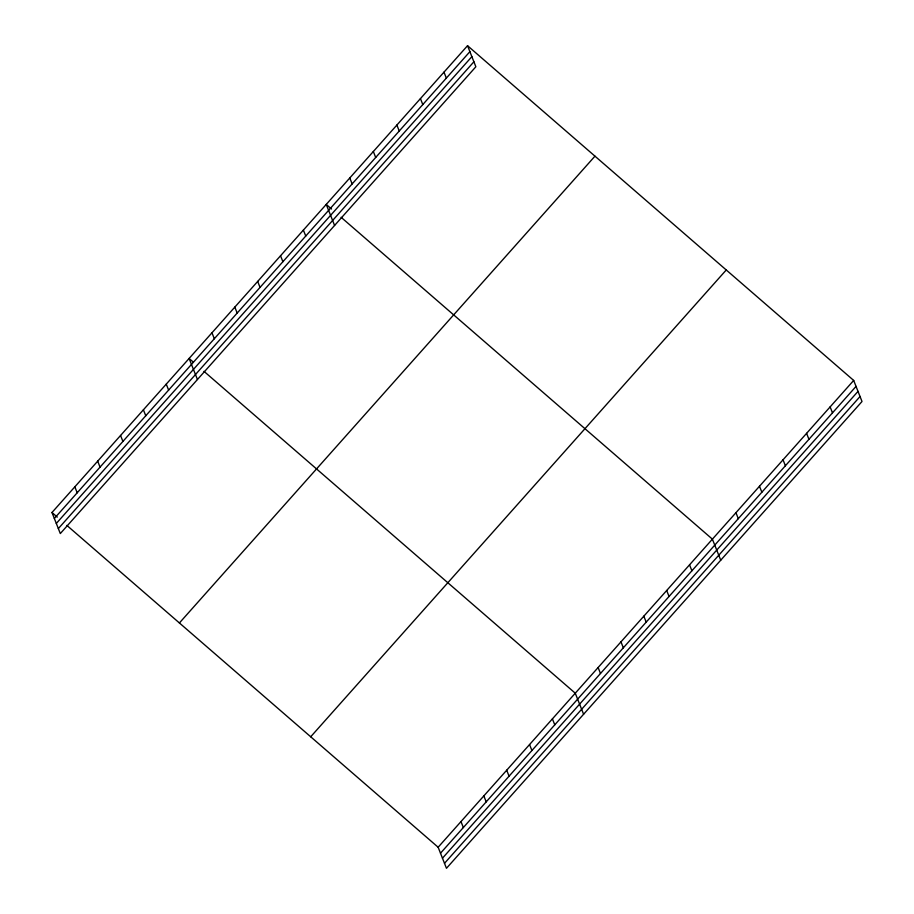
<?xml version="1.0" encoding="UTF-8"?>
<svg xmlns="http://www.w3.org/2000/svg" width="914" height="914" viewBox="0 0 914 914"><rect width="100%" height="100%" fill="white"/><g stroke="black" fill="none" stroke-linecap="round" stroke-linejoin="round"><path stroke-width="1.37" d="M467.534 45.7L475.863 66.756L60.313 533.559L51.984 512.503L467.534 45.7L853.687 380.441L862.016 401.497L446.466 868.3L438.137 847.244L66.848 525.39M54.337 518.466L469.887 51.664M56.314 523.448L471.864 56.645M58.347 528.578L473.898 61.775M179.407 622.971L594.957 156.168M310.703 736.775L726.253 269.973M438.137 847.244L853.687 380.441M440.491 853.208L856.041 386.405M442.467 858.189L858.018 391.386M444.501 863.319L860.051 396.516M331.553 209.02L326.241 204.416L334.581 225.472M341.105 217.304L712.394 539.157L720.735 560.213M193.357 362.138L189.107 358.459L197.447 379.516M203.982 371.347L575.26 693.2L583.6 714.257M51.984 512.503L57.285 517.107M830.129 406.89L832.494 412.854M806.582 433.339L808.947 439.314M783.035 459.799L785.4 465.763M759.488 486.248L761.853 492.212M735.941 512.697L738.306 518.661M689.544 564.829L691.898 570.793M666.683 590.501L669.048 596.465M443.987 72.149L446.34 78.113M643.833 616.173L646.187 622.137M420.44 98.609L422.794 104.573M620.972 641.845L623.337 647.809M396.882 125.058L399.247 131.022M598.122 667.517L600.475 673.492M373.335 151.507L375.7 157.471M349.788 177.956L352.153 183.931M552.41 718.872L554.775 724.836M529.549 744.544L531.914 750.508M303.391 230.088L305.744 236.052M506.699 770.216L509.064 776.18M280.529 255.76L282.894 261.724M483.837 795.888L486.202 801.864M257.679 281.432L260.044 287.396M460.987 821.572L463.352 827.536M234.818 307.104L237.183 313.079M211.968 332.787L214.333 338.751M166.257 384.131L168.622 390.095M143.407 409.803L145.76 415.767M120.545 435.475L122.91 441.451M97.695 461.159L100.049 467.123M74.834 486.831L77.199 492.795"/></g></svg>
